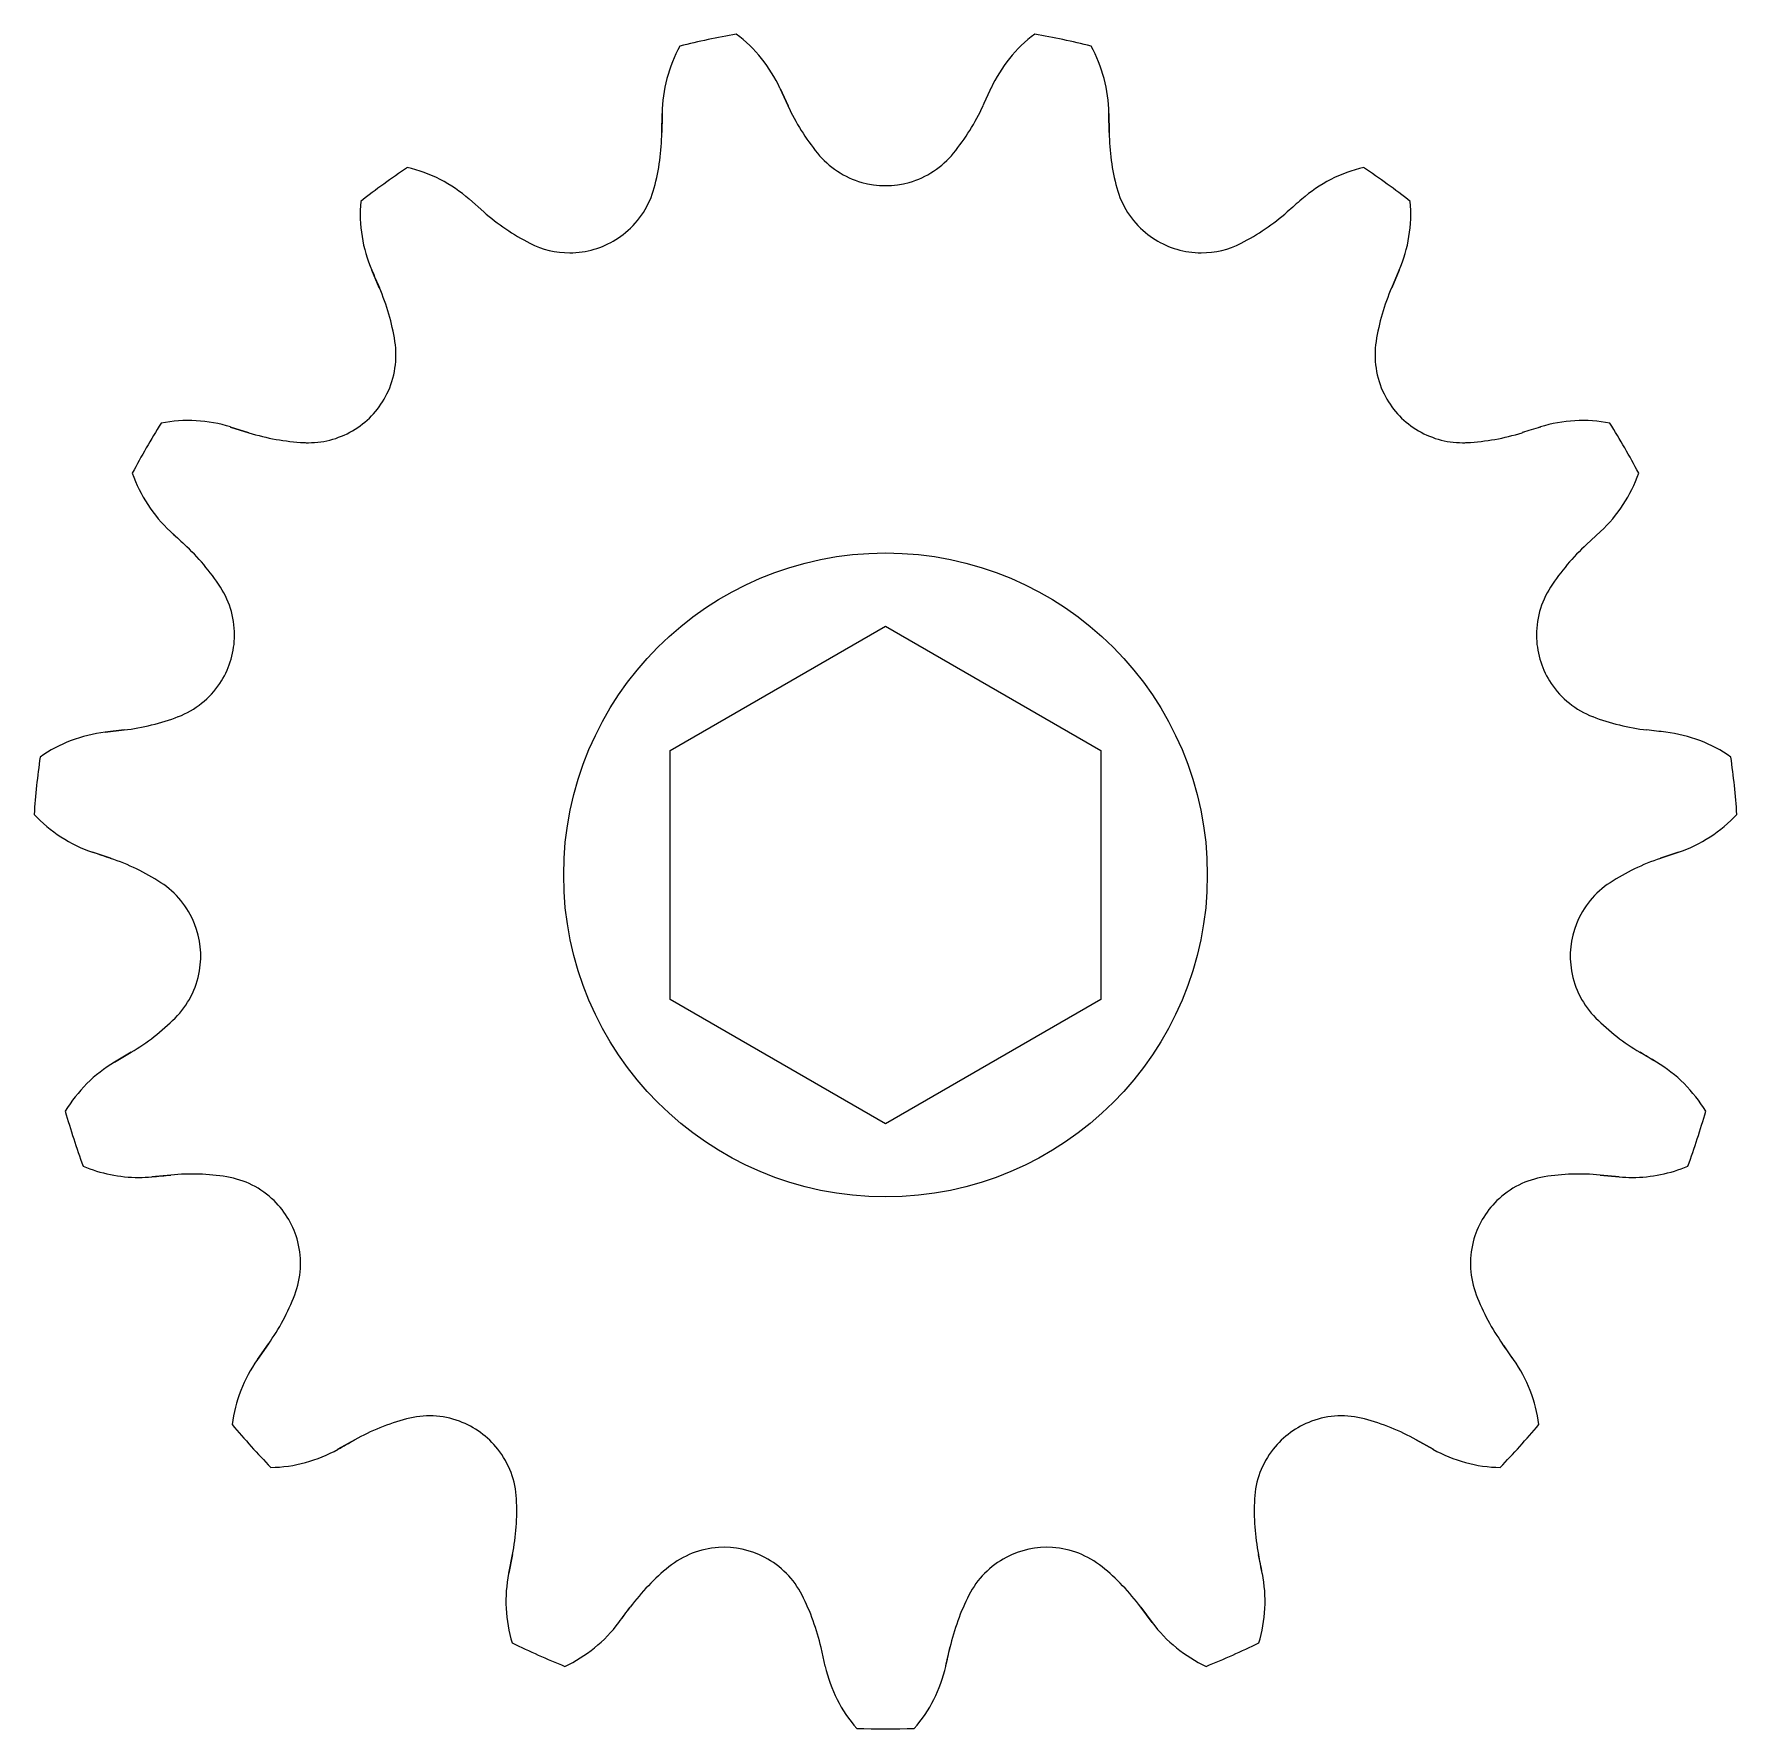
# Model space of a CAD drawing. Extents: x -0.99 to 0.99, y -0.99 to 0.98.
import ezdxf

# ---------------------------------------------------------------- set-up
doc = ezdxf.new("R2010")
doc.units = 0
doc.header["$MEASUREMENT"] = 0
doc.layers.add('MODELSKETCH_VISIBLE', color=7, linetype='CONTINUOUS')

msp = doc.modelspace()

# ---------------------------------------------------------------- linework, layer by layer
at = {"layer": 'MODELSKETCH_VISIBLE'}
for p, q in [((-0.1136, 0.8959), (-0.1229, 0.9161)), ((-0.1229, 0.9161), (-0.1136, 0.8959)), ((-0.2606, 0.8647), (-0.2603, 0.8869)), ((0.2606, 0.8647), (0.2603, 0.8869)), ((0.2603, 0.8869), (0.2606, 0.8647)), ((-0.4682, 0.7722), (-0.4849, 0.7869)), ((-0.4849, 0.7869), (-0.4682, 0.7722)), ((-0.5898, 0.6839), (-0.5986, 0.7044)), ((0.5898, 0.6839), (0.5986, 0.7044)), ((0.5986, 0.7044), (0.5898, 0.6839)), ((-0.7418, 0.515), (-0.7631, 0.5216)), ((-0.7631, 0.5216), (-0.7418, 0.515)), ((-0.8169, 0.3849), (-0.8333, 0.4)), ((0.8169, 0.3849), (0.8333, 0.4)), ((0.8333, 0.4), (0.8169, 0.3849)), ((-0.251, 0.1449), (0, 0.2898)), ((-0.251, 0.1449), (0, 0.2898)), ((0, 0.2898), (0.251, 0.1449)), ((0, 0.2898), (0.251, 0.1449)), ((-0.8872, 0.1688), (-0.9093, 0.1662)), ((-0.9093, 0.1662), (-0.8872, 0.1688)), ((-0.251, -0.1449), (-0.251, 0.1449)), ((-0.251, -0.1449), (-0.251, 0.1449)), ((0.251, 0.1449), (0.251, -0.1449)), ((0.251, 0.1449), (0.251, -0.1449)), ((-0.9029, 0.0194), (-0.924, 0.0265)), ((0.9029, 0.0194), (0.924, 0.0265)), ((0.924, 0.0265), (0.9029, 0.0194)), ((0, -0.2898), (-0.251, -0.1449)), ((0, -0.2898), (-0.251, -0.1449)), ((0.251, -0.1449), (0, -0.2898)), ((0.251, -0.1449), (0, -0.2898)), ((-0.8791, -0.2066), (-0.8983, -0.218)), ((-0.8983, -0.218), (-0.8791, -0.2066)), ((-0.8327, -0.3495), (-0.8549, -0.3516)), ((0.8327, -0.3495), (0.8549, -0.3516)), ((0.8549, -0.3516), (0.8327, -0.3495)), ((-0.7191, -0.5463), (-0.7319, -0.5645)), ((-0.7319, -0.5645), (-0.7191, -0.5463)), ((-0.6185, -0.658), (-0.638, -0.6689)), ((0.6185, -0.658), (0.638, -0.6689)), ((0.638, -0.6689), (0.6185, -0.658)), ((-0.4347, -0.7916), (-0.439, -0.8134)), ((-0.439, -0.8134), (-0.4347, -0.7916)), ((0.2974, -0.8527), (0.3107, -0.8706)), ((0.3107, -0.8706), (0.2974, -0.8527)), ((-0.0702, -0.9217), (-0.0751, -0.8999)), ((-0.0702, -0.9217), (-0.0751, -0.8999))]:
    msp.add_line(p, q, dxfattribs=at)
msp.add_circle((0, 0), 0.375, dxfattribs=at)
msp.add_circle((0, 0), 0.375, dxfattribs=at)
for centre, radius, start, end in [((0, 0), 0.9946, 100.0663, 103.9337), ((0, 0), 0.9946, 100.0663, 103.9337), ((-0.2739, 0.8466), 0.1662, 24.7333, 52.9889), ((-0.2739, 0.8466), 0.1662, 24.7333, 52.9889), ((0.2739, 0.8466), 0.1662, 127.0111, 155.2667), ((0.2739, 0.8466), 0.1662, 127.0111, 155.2667), ((0, 0), 0.9946, 76.0663, 79.9337), ((0, 0), 0.9946, 76.0663, 79.9337), ((-0.0941, 0.8848), 0.1662, 151.0111, 179.2667), ((-0.0941, 0.8848), 0.1662, 151.0111, 179.2667), ((0.0941, 0.8848), 0.1662, 0.7333, 28.9889), ((0.0941, 0.8848), 0.1662, 0.7333, 28.9889), ((0.1243, 1.0055), 0.262, 204.7333, 219), ((0.1243, 1.0055), 0.262, 204.7333, 219), ((-0.1243, 1.0055), 0.262, 321, 335.2667), ((-0.1243, 1.0055), 0.262, 321, 335.2667), ((-0.5226, 0.868), 0.262, 345, 359.2667), ((-0.5226, 0.868), 0.262, 345, 359.2667), ((0.5226, 0.868), 0.262, 180.7333, 195), ((0.5226, 0.868), 0.262, 180.7333, 195), ((0, 0.9048), 0.102, 219, 254.2715), ((0, 0.9048), 0.102, 219, 254.2715), ((0, 0.9048), 0.102, 285.7285, 321), ((0, 0.9048), 0.102, 285.7285, 321), ((0, 0), 0.9946, 124.0663, 127.9337), ((0, 0), 0.9946, 124.0663, 127.9337), ((-0.5946, 0.662), 0.1662, 48.7333, 76.9889), ((-0.5946, 0.662), 0.1662, 48.7333, 76.9889), ((0.5946, 0.662), 0.1662, 103.0111, 131.2667), ((0.5946, 0.662), 0.1662, 103.0111, 131.2667), ((0, 0), 0.9946, 52.0663, 55.9337), ((0, 0), 0.9946, 52.0663, 55.9337), ((-0.368, 0.8266), 0.102, 309.7285, 345), ((-0.368, 0.8266), 0.102, 309.7285, 345), ((0, 0.9048), 0.102, 254.2715, 285.7285), ((0, 0.9048), 0.102, 254.2715, 285.7285), ((0.368, 0.8266), 0.102, 195, 230.2715), ((0.368, 0.8266), 0.102, 195, 230.2715), ((-0.4459, 0.77), 0.1662, 175.0111, 203.2667), ((-0.4459, 0.77), 0.1662, 175.0111, 203.2667), ((0.4459, 0.77), 0.1662, 336.7333, 4.9889), ((0.4459, 0.77), 0.1662, 336.7333, 4.9889), ((-0.2954, 0.9692), 0.262, 228.7333, 243), ((-0.2954, 0.9692), 0.262, 228.7333, 243), ((0.2954, 0.9692), 0.262, 297, 311.2667), ((0.2954, 0.9692), 0.262, 297, 311.2667), ((-0.368, 0.8266), 0.102, 243, 270), ((-0.368, 0.8266), 0.102, 243, 270), ((-0.368, 0.8266), 0.102, 278.2715, 309.7285), ((-0.368, 0.8266), 0.102, 278.2715, 309.7285), ((0.368, 0.8266), 0.102, 230.2715, 261.7285), ((0.368, 0.8266), 0.102, 230.2715, 261.7285), ((0.368, 0.8266), 0.102, 270, 297), ((0.368, 0.8266), 0.102, 270, 297), ((-0.368, 0.8266), 0.102, 270, 278.2715), ((-0.368, 0.8266), 0.102, 270, 278.2715), ((0.368, 0.8266), 0.102, 261.7285, 270), ((0.368, 0.8266), 0.102, 261.7285, 270), ((-0.8304, 0.5804), 0.262, 9, 23.2667), ((-0.8304, 0.5804), 0.262, 9, 23.2667), ((0.8304, 0.5804), 0.262, 156.7333, 171), ((0.8304, 0.5804), 0.262, 156.7333, 171), ((-0.6724, 0.6054), 0.102, 333.7285, 9), ((-0.6724, 0.6054), 0.102, 333.7285, 9), ((0.6724, 0.6054), 0.102, 171, 206.2715), ((0.6724, 0.6054), 0.102, 171, 206.2715), ((-0.6724, 0.6054), 0.102, 302.2715, 333.7285), ((-0.6724, 0.6054), 0.102, 302.2715, 333.7285), ((0.6724, 0.6054), 0.102, 206.2715, 237.7285), ((0.6724, 0.6054), 0.102, 206.2715, 237.7285), ((0, 0), 0.9946, 148.0663, 151.9337), ((0, 0), 0.9946, 148.0663, 151.9337), ((-0.8124, 0.363), 0.1662, 72.7333, 100.9889), ((-0.8124, 0.363), 0.1662, 72.7333, 100.9889), ((-0.6724, 0.6054), 0.102, 270, 302.2715), ((-0.6724, 0.6054), 0.102, 270, 302.2715), ((0.6724, 0.6054), 0.102, 237.7285, 270), ((0.6724, 0.6054), 0.102, 237.7285, 270), ((0.8124, 0.363), 0.1662, 79.0111, 107.2667), ((0.8124, 0.363), 0.1662, 79.0111, 107.2667), ((0, 0), 0.9946, 28.0663, 31.9337), ((0, 0), 0.9946, 28.0663, 31.9337), ((-0.664, 0.7652), 0.262, 252.7333, 267), ((-0.664, 0.7652), 0.262, 252.7333, 267), ((-0.6724, 0.6054), 0.102, 267, 270), ((-0.6724, 0.6054), 0.102, 267, 270), ((0.6724, 0.6054), 0.102, 270, 273), ((0.6724, 0.6054), 0.102, 270, 273), ((0.664, 0.7652), 0.262, 273, 287.2667), ((0.664, 0.7652), 0.262, 273, 287.2667), ((-0.7205, 0.5221), 0.1662, 199.0111, 227.2667), ((-0.7205, 0.5221), 0.1662, 199.0111, 227.2667), ((0.7205, 0.5221), 0.1662, 312.7333, 340.9889), ((0.7205, 0.5221), 0.1662, 312.7333, 340.9889), ((-0.9947, 0.1925), 0.262, 33, 47.2667), ((-0.9947, 0.1925), 0.262, 33, 47.2667), ((0.9947, 0.1925), 0.262, 132.7333, 147), ((0.9947, 0.1925), 0.262, 132.7333, 147), ((-0.8605, 0.2796), 0.102, 357.7285, 33), ((-0.8605, 0.2796), 0.102, 357.7285, 33), ((0.8605, 0.2796), 0.102, 147, 182.2715), ((0.8605, 0.2796), 0.102, 147, 182.2715), ((-0.8605, 0.2796), 0.102, 326.2715, 357.7285), ((-0.8605, 0.2796), 0.102, 326.2715, 357.7285), ((0.8605, 0.2796), 0.102, 182.2715, 213.7285), ((0.8605, 0.2796), 0.102, 182.2715, 213.7285), ((-0.8605, 0.2796), 0.102, 291, 326.2715), ((-0.8605, 0.2796), 0.102, 291, 326.2715), ((0.8605, 0.2796), 0.102, 213.7285, 249), ((0.8605, 0.2796), 0.102, 213.7285, 249), ((-0.9179, 0.429), 0.262, 276.7333, 291), ((-0.9179, 0.429), 0.262, 276.7333, 291), ((0.9179, 0.429), 0.262, 249, 263.2667), ((0.9179, 0.429), 0.262, 249, 263.2667), ((-0.8898, 0.0011), 0.1662, 96.7333, 124.9889), ((-0.8898, 0.0011), 0.1662, 96.7333, 124.9889), ((0.8898, 0.0011), 0.1662, 55.0111, 83.2667), ((0.8898, 0.0011), 0.1662, 55.0111, 83.2667), ((0, 0), 0.9946, 172.0663, 175.9337), ((0, 0), 0.9946, 172.0663, 175.9337), ((0, 0), 0.9946, 4.0663, 7.9337), ((0, 0), 0.9946, 4.0663, 7.9337), ((-0.8706, 0.1839), 0.1662, 223.0111, 251.2667), ((-0.8706, 0.1839), 0.1662, 223.0111, 251.2667), ((0.8706, 0.1839), 0.1662, 288.7333, 316.9889), ((0.8706, 0.1839), 0.1662, 288.7333, 316.9889), ((-0.987, -0.2288), 0.262, 57, 71.2667), ((-0.987, -0.2288), 0.262, 57, 71.2667), ((0.987, -0.2288), 0.262, 108.7333, 123), ((0.987, -0.2288), 0.262, 108.7333, 123), ((-0.8999, -0.0946), 0.102, 21.7285, 57), ((-0.8999, -0.0946), 0.102, 21.7285, 57), ((0.8999, -0.0946), 0.102, 123, 158.2715), ((0.8999, -0.0946), 0.102, 123, 158.2715), ((-0.8999, -0.0946), 0.102, 350.2715, 21.7285), ((-0.8999, -0.0946), 0.102, 350.2715, 21.7285), ((0.8999, -0.0946), 0.102, 158.2715, 189.7285), ((0.8999, -0.0946), 0.102, 158.2715, 189.7285), ((-0.8999, -0.0946), 0.102, 315, 350.2715), ((-0.8999, -0.0946), 0.102, 315, 350.2715), ((0.8999, -0.0946), 0.102, 189.7285, 225), ((0.8999, -0.0946), 0.102, 189.7285, 225), ((-1.013, 0.0186), 0.262, 300.7333, 315), ((-1.013, 0.0186), 0.262, 300.7333, 315), ((1.013, 0.0186), 0.262, 225, 239.2667), ((1.013, 0.0186), 0.262, 225, 239.2667), ((-0.8133, -0.3609), 0.1662, 120.7333, 148.9889), ((-0.8133, -0.3609), 0.1662, 120.7333, 148.9889), ((0.8133, -0.3609), 0.1662, 31.0111, 59.2667), ((0.8133, -0.3609), 0.1662, 31.0111, 59.2667), ((0, 0), 0.9946, 196.0663, 199.9337), ((0, 0), 0.9946, 196.0663, 199.9337), ((0, 0), 0.9946, 340.0663, 343.9337), ((0, 0), 0.9946, 340.0663, 343.9337), ((-0.8701, -0.1861), 0.1662, 247.0111, 270), ((-0.8701, -0.1861), 0.1662, 247.0111, 270), ((-0.8701, -0.1861), 0.1662, 270, 275.2667), ((-0.8701, -0.1861), 0.1662, 270, 275.2667), ((-0.8086, -0.6104), 0.262, 81, 95.2667), ((-0.8086, -0.6104), 0.262, 81, 95.2667), ((-0.7836, -0.4524), 0.102, 45.7285, 81), ((-0.7836, -0.4524), 0.102, 45.7285, 81), ((0.7836, -0.4524), 0.102, 99, 134.2715), ((0.7836, -0.4524), 0.102, 99, 134.2715), ((0.8086, -0.6104), 0.262, 84.7333, 99), ((0.8086, -0.6104), 0.262, 84.7333, 99), ((0.8701, -0.1861), 0.1662, 264.7333, 270), ((0.8701, -0.1861), 0.1662, 264.7333, 270), ((0.8701, -0.1861), 0.1662, 270, 292.9889), ((0.8701, -0.1861), 0.1662, 270, 292.9889), ((-0.7836, -0.4524), 0.102, 14.2715, 45.7285), ((-0.7836, -0.4524), 0.102, 14.2715, 45.7285), ((0.7836, -0.4524), 0.102, 134.2715, 165.7285), ((0.7836, -0.4524), 0.102, 134.2715, 165.7285), ((-0.7836, -0.4524), 0.102, 339, 14.2715), ((-0.7836, -0.4524), 0.102, 339, 14.2715), ((0.7836, -0.4524), 0.102, 165.7285, 201), ((0.7836, -0.4524), 0.102, 165.7285, 201), ((-0.933, -0.3951), 0.262, 324.7333, 339), ((-0.933, -0.3951), 0.262, 324.7333, 339), ((0.933, -0.3951), 0.262, 201, 215.2667), ((0.933, -0.3951), 0.262, 201, 215.2667), ((-0.5962, -0.6605), 0.1662, 144.7333, 172.9889), ((-0.5962, -0.6605), 0.1662, 144.7333, 172.9889), ((0.5962, -0.6605), 0.1662, 7.0111, 35.2667), ((0.5962, -0.6605), 0.1662, 7.0111, 35.2667), ((-0.4904, -0.8866), 0.262, 105, 119.2667), ((-0.4904, -0.8866), 0.262, 105, 119.2667), ((-0.5318, -0.732), 0.102, 69.7285, 105), ((-0.5318, -0.732), 0.102, 69.7285, 105), ((0.5318, -0.732), 0.102, 75, 110.2715), ((0.5318, -0.732), 0.102, 75, 110.2715), ((0.4904, -0.8866), 0.262, 60.7333, 75), ((0.4904, -0.8866), 0.262, 60.7333, 75), ((0, 0), 0.9946, 220.0663, 223.9337), ((0, 0), 0.9946, 220.0663, 223.9337), ((-0.5318, -0.732), 0.102, 38.2715, 69.7285), ((-0.5318, -0.732), 0.102, 38.2715, 69.7285), ((0.5318, -0.732), 0.102, 110.2715, 141.7285), ((0.5318, -0.732), 0.102, 110.2715, 141.7285), ((0, 0), 0.9946, 316.0663, 319.9337), ((0, 0), 0.9946, 316.0663, 319.9337), ((-0.7192, -0.5239), 0.1662, 271.0111, 299.2667), ((-0.7192, -0.5239), 0.1662, 271.0111, 299.2667), ((-0.5318, -0.732), 0.102, 3, 38.2715), ((-0.5318, -0.732), 0.102, 3, 38.2715), ((0.5318, -0.732), 0.102, 141.7285, 177), ((0.5318, -0.732), 0.102, 141.7285, 177), ((0.7192, -0.5239), 0.1662, 240.7333, 268.9889), ((0.7192, -0.5239), 0.1662, 240.7333, 268.9889), ((-0.6916, -0.7404), 0.262, 348.7333, 3), ((-0.6916, -0.7404), 0.262, 348.7333, 3), ((0.6916, -0.7404), 0.262, 177, 191.2667), ((0.6916, -0.7404), 0.262, 177, 191.2667), ((-0.1881, -0.8851), 0.102, 93.7285, 129), ((-0.1881, -0.8851), 0.102, 93.7285, 129), ((-0.1881, -0.8851), 0.102, 62.2715, 93.7285), ((-0.1881, -0.8851), 0.102, 62.2715, 93.7285), ((0.1881, -0.8851), 0.102, 86.2715, 117.7285), ((0.1881, -0.8851), 0.102, 86.2715, 117.7285), ((0.1881, -0.8851), 0.102, 51, 86.2715), ((0.1881, -0.8851), 0.102, 51, 86.2715), ((-0.2761, -0.8459), 0.1662, 168.7333, 196.9889), ((-0.2761, -0.8459), 0.1662, 168.7333, 196.9889), ((-0.0874, -1.0094), 0.262, 129, 143.2667), ((-0.0874, -1.0094), 0.262, 129, 143.2667), ((-0.1881, -0.8851), 0.102, 27, 62.2715), ((-0.1881, -0.8851), 0.102, 27, 62.2715), ((0.1881, -0.8851), 0.102, 117.7285, 153), ((0.1881, -0.8851), 0.102, 117.7285, 153), ((0.0874, -1.0094), 0.262, 36.7333, 51), ((0.0874, -1.0094), 0.262, 36.7333, 51), ((0.2761, -0.8459), 0.1662, 343.0111, 11.2667), ((0.2761, -0.8459), 0.1662, 343.0111, 11.2667), ((-0.3307, -0.9577), 0.262, 12.7333, 27), ((-0.3307, -0.9577), 0.262, 12.7333, 27), ((0.3307, -0.9577), 0.262, 153, 167.2667), ((0.3307, -0.9577), 0.262, 153, 167.2667), ((-0.4439, -0.7712), 0.1662, 295.0111, 323.2667), ((-0.4439, -0.7712), 0.1662, 295.0111, 323.2667), ((0.4439, -0.7712), 0.1662, 216.7333, 244.9889), ((0.4439, -0.7712), 0.1662, 216.7333, 244.9889), ((0, 0), 0.9946, 244.0663, 247.9337), ((0, 0), 0.9946, 244.0663, 247.9337), ((0, 0), 0.9946, 292.0663, 295.9337), ((0, 0), 0.9946, 292.0663, 295.9337), ((0.0919, -0.8851), 0.1662, 192.7333, 220.9889), ((0.0919, -0.8851), 0.1662, 192.7333, 220.9889), ((-0.0919, -0.8851), 0.1662, 319.0111, 347.2667), ((-0.0919, -0.8851), 0.1662, 319.0111, 347.2667), ((0, 0), 0.9946, 268.0663, 271.9337), ((0, 0), 0.9946, 268.0663, 271.9337)]:
    msp.add_arc(centre, radius, start, end, dxfattribs=at)
for centre, major_axis, ratio in [((-4.2363, -8.5566), (-18.7706, -40.7501), 0.000088), ((-4.2381, -8.5558), (-18.771, -40.7498), 0.000044), ((-0.3917, -9.5398), (-0.5737, -44.8616), 0.000044), ((-7.3516, -6.0923), (-33.7226, -29.5919), 0.000044), ((-7.3503, -6.0938), (-33.7224, -29.5923), 0.000088), ((3.5223, -8.8744), (17.7227, -41.2165), 0.000044), ((-9.1934, -2.5773), (-42.8432, -13.3178), 0.000088), ((-9.194, -2.5754), (-42.8432, -13.3173), 0.000044), ((6.8274, -6.6745), (32.9547, -30.4446), 0.000044), ((-9.4469, 1.3848), (-44.556, 5.2595), 0.000088), ((-9.4466, 1.3868), (-44.5559, 5.2599), 0.000044), ((8.9519, -3.3205), (42.4886, -14.4087), 0.000044), ((-8.0669, 5.1075), (-38.5648, 22.9273), 0.000088), ((-8.0659, 5.1092), (-38.5644, 22.9277), 0.000044), ((9.5285, 0.6076), (44.6758, 4.1187), 0.000044), ((-5.2921, 7.947), (-25.9053, 36.6309), 0.000088), ((-5.2905, 7.9482), (-25.9048, 36.631), 0.000044), ((8.4576, 4.4307), (39.1381, 21.9339), 0.000044), ((-1.6022, 9.4125), (-8.7665, 44.0006), 0.000088), ((-1.6003, 9.4128), (-8.766, 44.0006), 0.000044), ((5.9227, 7.4889), (26.8329, 35.9569), 0.000088), ((5.9243, 7.4876), (26.8332, 35.9566), 0.000044), ((2.3647, 9.2504), (9.888, 43.7622), 0.000088), ((2.3666, 9.2499), (9.8885, 43.762), 0.000044)]:
    msp.add_ellipse(centre, major_axis=major_axis, ratio=ratio, start_param=4.477823, end_param=4.478334, dxfattribs=at)

doc.saveas('drawing.dxf')
